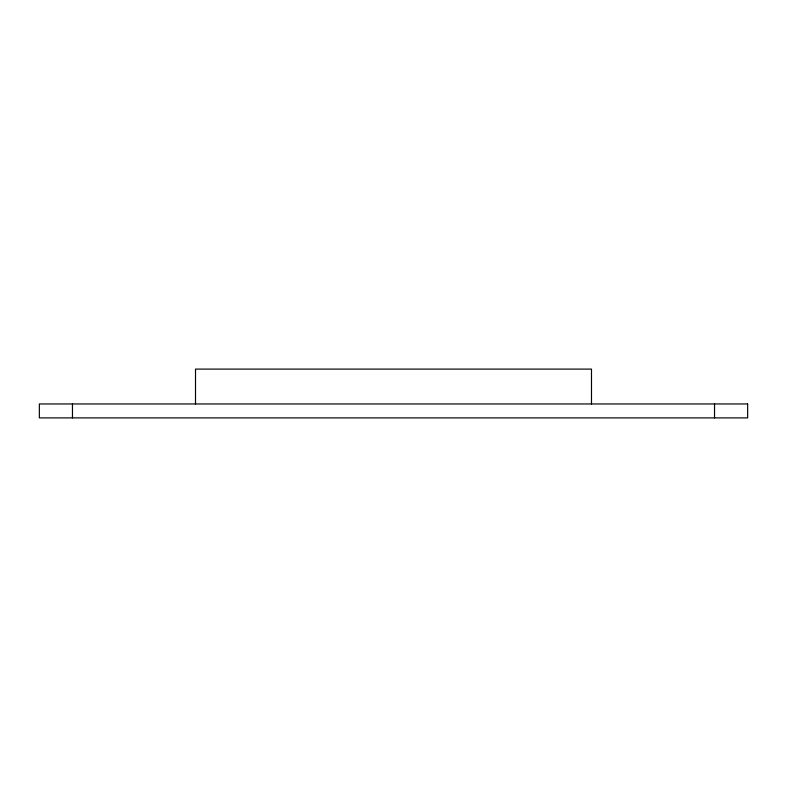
<?xml version="1.0" encoding="UTF-8"?>
<svg xmlns="http://www.w3.org/2000/svg" width="787" height="787" viewBox="0 0 787 787"><rect width="100%" height="100%" fill="white"/><g stroke="black" fill="none" stroke-linecap="round" stroke-linejoin="round"><path stroke-width="1.18" d="M714.537 403.957L714.537 417.897M591.49 403.957L591.49 369.103L195.51 369.103L195.51 403.957M72.463 403.957L72.463 417.897M747.65 403.957L39.35 403.957L39.35 417.897L747.65 417.897L747.65 403.957"/></g></svg>
